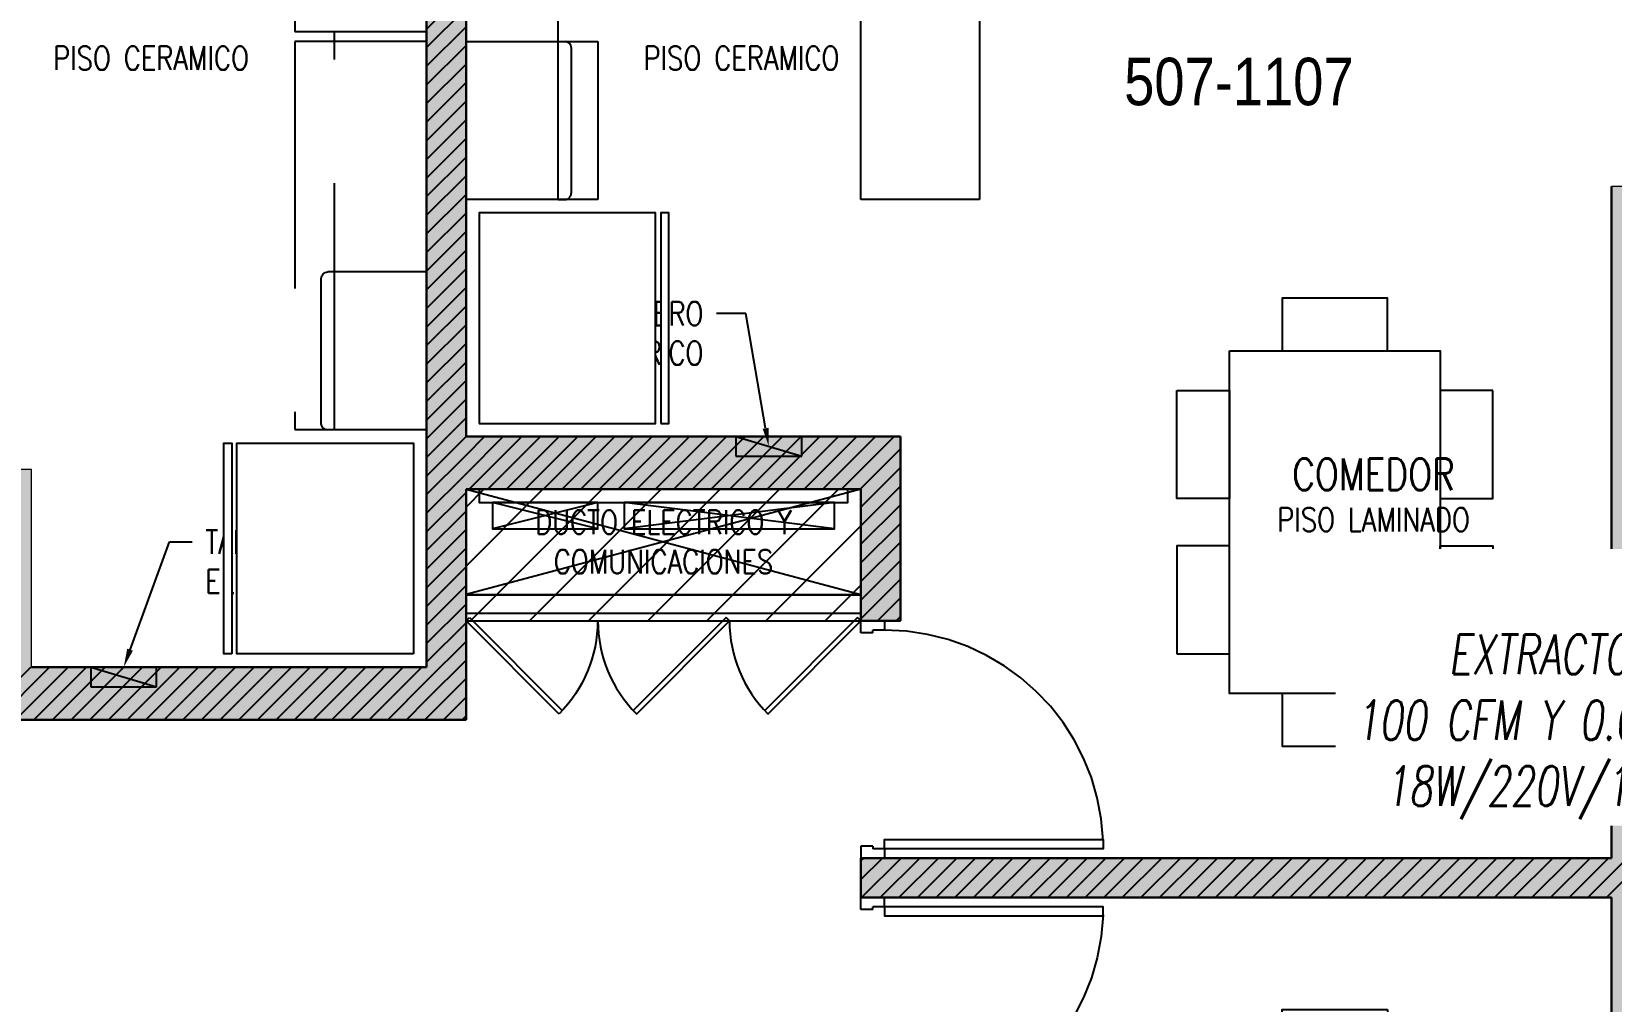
# Model space of a CAD drawing. Header units: millimetres. Extents: x 98 to 155, y -181 to 127.
# Drawn here: x 139.69 to 145.69, y 20.6 to 24.29 of the extents above; entities that cross this region are included whole.
import ezdxf
from ezdxf import colors
from ezdxf.entities.mleader import LeaderData, LeaderLine
from ezdxf.enums import TextEntityAlignment as Align
from ezdxf.math import Vec2, Vec3

# ---------------------------------------------------------------- set-up
doc = ezdxf.new("R2010")
doc.units = ezdxf.units.MM
doc.header["$LTSCALE"] = 15
doc.set_wipeout_variables(frame=1)
for name, pattern in [('HIDDEN', [0.375, 0.25, -0.125]), ('HIDDEN2', [0.1875, 0.125, -0.0625]), ('X-REF_DP_Arquitectura$0$HIDDEN', [0.375, 0.25, -0.125])]:
    doc.linetypes.add(name, pattern=pattern)
doc.layers.get('0').update_dxf_attribs({"color": 250})
for name, color, linetype in [('A-LINEAS', 250, 'Continuous'), ('A-MOBILIARIO', 250, 'Continuous'), ('A-MURO BAJO', 250, 'Continuous'), ('A-NUMERACIONDEP', 251, 'Continuous'), ('A-PROYECCIONES INT.', 250, 'HIDDEN2'), ('A-PUERTAS', 250, 'Continuous'), ('A-TEXTO-ACABADO PISO', 250, 'Continuous'), ('A_30_Equipamiento', 250, 'Continuous'), ('A_50_TextoAmbiente', 252, 'Continuous'), ('A_50_TextoIndicaciones', 250, 'Continuous'), ('A_50_Vigas', 250, 'X-REF_DP_Arquitectura$0$HIDDEN'), ('A_60_HatchEstructuras', 250, 'Continuous'), ('AREA MODIF', 250, 'Continuous'), ('L6 Linea fina', 141, 'Continuous'), ('MURO CF 60', 250, 'Continuous')]:
    doc.layers.add(name, color=color, linetype=linetype)
doc.layers.add('A-MUROS', color=252, linetype='Continuous', lineweight=30)
doc.layers.add('A_20_Estructuras', color=250, linetype='Continuous', lineweight=18)
doc.styles.add('JNV ING', font='romans.shx', dxfattribs={"width": 0.7, "oblique": 8, "height": 0.15})
doc.styles.add('R80', font='ARIALN.TTF', dxfattribs={"height": 2.03})
doc.styles.add('ROMANS', font='romans.shx', dxfattribs={"width": 0.8})
doc.styles.add('TXT_COTAS', font='romans.shx', dxfattribs={"width": 0.8})
pattern_1 = [(45, (128.67014, 20.47273), (-0.03535534, 0.03535534), [])]

# ---------------------------------------------------------------- blocks, each defined once
blk = doc.blocks.new('EF-TP')
at = {"layer": 'A_60_HatchEstructuras'}
h = blk.add_hatch(color=256, dxfattribs=at)
h.dxf.hatch_style = 1
h.paths.add_polyline_path([(40, -5.25), (38.35, -5.25), (38.35, -0.06), (38.2, -0.06), (38.2, -6.125), (36.7, -6.125), (36.7, -5.375), (36.55, -5.375), (36.55, -6.325), (38.35, -6.325), (38.35, -5.45), (39.85, -5.45), (39.85, -5.95), (40, -5.95)])
h.paths.add_polyline_path([(36.7, -0.15), (36.85, -0.15), (36.85, 0), (36.55, 0), (36.55, -3.225), (36.7, -3.225)])
h.paths.add_polyline_path([(40, 0), (39.7, 0), (39.7, -0.15), (39.85, -0.15), (39.85, -3.5), (40, -3.5)])
h = blk.add_hatch(color=256, dxfattribs=at)
h.dxf.hatch_style = 1
h.paths.add_polyline_path([(48.7, -2.8), (48.5, -2.8), (48.5, -2.9), (48.55, -2.9), (48.55, -6.85), (45.75, -6.85), (45.75, -6.25), (45.6, -6.25), (45.6, -6.85), (42.85, -6.85), (42.85, -4.3), (42.7, -4.3), (42.7, -6.85), (39.8499, -6.85), (39.8499, -7), (42.7, -7), (42.7, -9.55), (42.85, -9.55), (42.85, -7), (45.6, -7), (45.6, -7.6), (45.75, -7.6), (45.75, -7), (48.55, -7), (48.55, -10.95), (48.5, -10.95), (48.5, -11.05), (48.7, -11.05)])
h.paths.add_polyline_path([(45.75, -4.3), (43.6, -4.3), (43.6, -4.45), (44.05, -4.45), (44.05, -6.05), (44.25, -6.05), (44.25, -4.45), (45.6, -4.45), (45.6, -5.5), (45.75, -5.5)], flags=17)
h.paths.add_polyline_path([(45.75, -8.35), (45.6032, -8.35), (45.6, -8.35), (45.6, -9.4), (44.25, -9.4), (44.25, -7.8), (44.05, -7.8), (44.05, -9.4), (43.6, -9.4), (43.6, -9.55), (45.75, -9.55)], flags=17)
at = {"layer": 'A_20_Estructuras'}
blk.add_lwpolyline([(40, -5.25), (38.35, -5.25), (38.35, -0.06), (38.2, -0.06), (38.2, -6.125), (36.7, -6.125), (36.7, -5.375), (36.55, -5.375), (36.55, -6.325), (38.35, -6.325), (38.35, -5.45), (39.85, -5.45), (39.85, -5.95), (40, -5.95)], close=True, dxfattribs=at)
blk.add_lwpolyline([(42.85, -4.3), (42.7, -4.3), (42.7, -6.85), (39.8499, -6.85), (39.8499, -7), (42.7, -7), (42.7, -9.55), (42.85, -9.55)], dxfattribs=at)
at = {"layer": 'A_50_Vigas'}
blk.add_line((38.35, -5.85, 0), (39.85, -5.85, 0), dxfattribs=at)
blk = doc.blocks.new('_Dot')
at = {"color": 0, "linetype": 'ByBlock', "lineweight": -2}
blk.add_line((-0.5, 0), (-1, 0), dxfattribs=at)
at = {"color": 0, "linetype": 'ByBlock', "const_width": 0.5}
blk.add_lwpolyline([(-0.25, 0, 1), (0.25, 0, 1)], format="xyb", close=True, dxfattribs=at)
blk = doc.blocks.new('XREF_TORREC$0$BANDEJA')
at = {"color": 8}
for points in [[(39.75, 5.6), (39.75, 5.55), (41.15, 5.55), (41.15, 5.6), (39.75, 5.6)], [(40.2, 5.45), (40.2, 5.55), (39.8, 5.55), (39.8, 5.45), (40.2, 5.45), (39.8, 5.55), (40.2, 5.55), (39.8, 5.45)], [(41.1, 5.45), (41.1, 5.55), (40.3, 5.55), (40.3, 5.45), (41.1, 5.45), (40.3, 5.55), (41.1, 5.55), (40.3, 5.45)]]:
    blk.add_lwpolyline(points, dxfattribs=at)
blk = doc.blocks.new('TEXTO DUCTOS PT')
at = {"layer": 'A_50_TextoIndicaciones', "insert": (39.1, -5.65), "char_height": 0.09, "width": 1.073848, "attachment_point": 5, "style": 'ROMANS'}
blk.add_mtext('\\pxsm1,qc,t16;DUCTO ELECTRICO Y COMUNICACIONES', dxfattribs=at)
blk = doc.blocks.new('REFRI')
blk.add_wipeout([(0.4, 0), (-0.4, 0), (-0.4, -0.67), (0.4, -0.67)])
blk.add_wipeout([(-0.4, -0.69), (-0.4, -0.72), (0.4, -0.72), (0.4, -0.69)])
for points in [[(-0.4, 0), (-0.4, -0.67), (0.4, -0.67), (0.4, 0)], [(-0.4, -0.69), (-0.4, -0.72), (0.4, -0.72), (0.4, -0.69)]]:
    blk.add_lwpolyline(points, close=True)
blk = doc.blocks.new('*U145')
for p, q in [((0.01, 0.855), (0.01, 0.9)), ((0.1, 0.865), (0.1, 0.9)), ((0.055, 0.855), (0.01, 0.855)), ((0.1, 0.865), (0.055, 0.865)), ((0.055, 0.855), (0.055, 0.865)), ((0.055, 0.045), (0.01, 0.045)), ((0.01, 0.045), (0.01, 0)), ((0.055, 0.045), (0.055, 0.035)), ((0.1, 0.035), (0.055, 0.035)), ((0.1, 0.035), (0.1, 0))]:
    blk.add_line(p, q)
blk.add_lwpolyline([(0.93, 0.07), (0.93, 0.035), (0.1, 0.035), (0.1, 0.07)], close=True)
at = {"linetype": 'HIDDEN2'}
blk.add_arc((0.0995, 0.0339), 0.8311, 2.23015, 89.96723, dxfattribs=at)
blk = doc.blocks.new('A$Cb5611ba7')
for points in [[(0.15, 0.1735), (0.15, -0.0265), (0.56, -0.0265), (0.56, 0.1735)], [(1.15, 0.1735), (1.15, -0.0265), (0.74, -0.0265), (0.74, 0.1735)], [(0, -0.0265), (0, -0.8265), (1.3, -0.8265), (1.3, -0.0265)], [(0, -0.2265), (0, -0.6265), (-0.2, -0.6265), (-0.2, -0.2265)], [(1.5, -0.6265), (1.3, -0.6265), (1.3, -0.2265), (1.5, -0.2265)], [(0.15, -1.0265), (0.15, -0.8265), (0.56, -0.8265), (0.56, -1.0265)], [(1.15, -1.0265), (1.15, -0.8265), (0.74, -0.8265), (0.74, -1.0265)]]:
    blk.add_lwpolyline(points, close=True)
blk = doc.blocks.new('*U136')
at = {"linetype": 'HIDDEN', "ltscale": 0.2}
for p, q in [((0.3534, 0.3534), (0, 0)), ((0.0127, -0.0127), (0.3656, 0.3401)), ((0, 0), (0.0127, -0.0127))]:
    blk.add_line(p, q, dxfattribs=at)
blk.add_arc((0, 0), 0.4995, 0, 45, dxfattribs=at)
blk = doc.blocks.new('Tab.Electrico')
blk.add_hatch(color=256).paths.add_polyline_path([(0.075, 0), (0.075, 0.25), (0, 0)])
for p, q in [((0.075, 0.25), (0, 0)), ((0.075, 0.25), (0, 0.25)), ((0, 0.25), (0, 0)), ((0.075, 0), (0.075, 0.25)), ((0, 0), (0.075, 0))]:
    blk.add_line(p, q)
blk = doc.blocks.new('DPTO 65')
blk.add_line((-10, 3.25), (-9.975, 3.25))
blk.add_arc((-9.975, 3.225), 0.025, 0, 90)
at = {"layer": 'A-LINEAS'}
for p, q in [((-10.35, 1.55), (-8.85, 1.15)), ((-8.85, 1.55), (-10.35, 1.15))]:
    blk.add_line(p, q, dxfattribs=at)
at = {"layer": 'A-MURO BAJO'}
for p, q in [((-8.4, 3.65), (-8.4, 2.65)), ((-8.85, 2.65), (-8.85, 3.5)), ((-8.4, 2.65), (-8.85, 2.65)), ((-10.35, 1.15), (-8.85, 1.15))]:
    blk.add_line(p, q, dxfattribs=at)
at = {"layer": 'A-MUROS'}
for p, q in [((-10.35, 6.94), (-10.35, 1.75)), ((-6, 2.7), (-6, 0.15)), ((-10.35, 1.75), (-8.7, 1.75)), ((-8.7, 1.05), (-8.7, 1.75)), ((-10.35, 1.55), (-8.85, 1.55)), ((-10.35, 0.675, 0), (-10.35, 1.55)), ((-8.85, 1.05), (-8.85, 1.55)), ((-8.85, 1.05), (-8.7, 1.05)), ((-6, 0.15), (-8.8501, 0.15)), ((-8.8501, 0.15), (-8.8501, 0))]:
    blk.add_line(p, q, dxfattribs=at)
at = {"layer": 'A-PROYECCIONES INT.', "ltscale": 0.5}
for p, q in [((-10, 2.65), (-10, 5.15)), ((-9.95, 2.675), (-9.95, 3.225)), ((-10, 2.65), (-9.975, 2.65))]:
    blk.add_line(p, q, dxfattribs=at)
blk.add_lwpolyline([(-10.35, 3.25), (-9.85, 3.25), (-9.85, 2.65), (-10.35, 2.65)], dxfattribs=at)
blk.add_arc((-9.975, 2.675), 0.025, 270, 0, dxfattribs=at)
at = {"layer": 'A-PUERTAS'}
for p, q in [((-10.35, 1.08), (-8.85, 1.08)), ((-10.35, 1.05), (-8.85, 1.05))]:
    blk.add_line(p, q, dxfattribs=at)
at = {"rotation": 90}
blk.add_blockref('Tab.Electrico', (-9.075, 1.675), dxfattribs=at)
at = {"layer": 'A-MOBILIARIO', "xscale": -1.000000000000001, "rotation": 90}
blk.add_blockref('A$Cb5611ba7', (-7.4765, 2.075), dxfattribs=at)
at = {"layer": 'A-MOBILIARIO', "rotation": 359.9967044834248}
blk.add_blockref('*U145', (-8.8601, 0.15), dxfattribs=at)
at = {"layer": 'A-PROYECCIONES INT.', "ltscale": 0.25, "xscale": -1, "rotation": 180}
blk.add_blockref('*U136', (-10.35, 1.05), dxfattribs=at)
at = {"layer": 'A-PROYECCIONES INT.', "ltscale": 0.25, "rotation": 180}
for p in [(-9.3495, 1.05), (-8.85, 1.05)]:
    blk.add_blockref('*U136', p, dxfattribs=at)
at = {"layer": 'A_30_Equipamiento', "extrusion": (4.49068e-08, 3.60284e-08, 1), "rotation": 90}
blk.add_blockref('REFRI', (-10.3, 2.2, 0), dxfattribs=at)
blk = doc.blocks.new('DPTO 75.2')
blk.add_arc((-1.275, 1.675, 0), 0.025, 0, 90)
at = {"layer": 'A-MUROS'}
for p, q in [((-1.65, 6.265, 0), (-1.65, 0.2, 0)), ((-0.15, 0.2, 0), (-1.65, 0.2, 0)), ((0, 0, 0), (-1.8, 0, 0))]:
    blk.add_line(p, q, dxfattribs=at)
at = {"layer": 'A-PROYECCIONES INT.', "ltscale": 0.5}
for p, q in [((-1.3, 1.1, 0), (-1.3, 2.6125, 0)), ((-1.65, 1.7, 0), (-1.275, 1.7, 0)), ((-1.25, 1.125, 0), (-1.25, 1.675, 0)), ((-1.3, 1.1, 0), (-1.275, 1.1, 0))]:
    blk.add_line(p, q, dxfattribs=at)
at = {"layer": 'A-PROYECCIONES INT.', "ltscale": 0.5, "elevation": 0}
blk.add_lwpolyline([(-1.15, 3.2125), (-1.15, 2.6125), (-1.65, 2.6125), (-1.65, 3.2125)], close=True, dxfattribs=at)
blk.add_lwpolyline([(-1.65, 2.575), (-1.15, 2.575), (-1.15, 1.1025), (-1.65, 1.1025)], dxfattribs=at)
at = {"layer": 'A-PROYECCIONES INT.', "ltscale": 0.5}
blk.add_arc((-1.275, 1.125, 0), 0.025, 270, 0, dxfattribs=at)
at = {"xscale": -1, "rotation": 270}
blk.add_blockref('Tab.Electrico', (-0.625, 0.125, 0), dxfattribs=at)
at = {"layer": 'A_30_Equipamiento', "extrusion": (4.49068e-08, 3.60284e-08, 1), "rotation": 90}
blk.add_blockref('REFRI', (-1.6, 0.65, 0), dxfattribs=at)
blk = doc.blocks.new('Vent SSHH F1')
at = {"layer": 'L6 Linea fina'}
ml = blk.add_multileader_mtext('Standard', dxfattribs=at)
ml.set_content('{\\LEA-01}\\PEXTRACTOR AXIAL\\P100 CFM Y 0.05" C.A.\\P18W/220V/1F/60Hz', color=12, style='JNV ING')
ml.set_leader_properties(color=256, linetype='ByLayer', lineweight=-1)
ml.build(insert=Vec2(0, 0))
ml.multileader.update_dxf_attribs({"dogleg_length": 0.05, "arrow_head_size": 0.15})
ctx = ml.context
ctx.base_point, ctx.char_height, ctx.arrow_head_size, ctx.landing_gap_size, ctx.plane_origin = Vec3(39.7084, -1.4018), 0.15, 0.15, 0.07, Vec3(42.1156, -2.0043)
ctx.text_align_type = 2
notes = []
notes.append((ctx, [(0, (1, 1, 0), (41.6724, -1.4018), (-1, 0), 0.05, [(0, [(42.1246, -1.6921)], 0, [])])]))
ctx.mtext.insert, ctx.mtext.alignment, ctx.mtext.flow_direction = Vec3(41.5524, -1.3018), 3, 5
ctx.mtext.has_bg_fill, ctx.mtext.bg_color, ctx.mtext.bg_scale_factor, ctx.mtext.bg_transparency, ctx.mtext.use_window_bg_color = 1, -1027028792, 1.5, 0, 1
for ctx, leaders in notes:
    for number, flags, end, landing, length, lines in leaders:
        leader = LeaderData()
        leader.index, (leader.has_last_leader_line, leader.has_dogleg_vector, leader.attachment_direction) = number, flags
        leader.last_leader_point, leader.dogleg_vector, leader.dogleg_length = Vec3(end), Vec3(landing), length
        for number, points, colour, breaks in lines:
            line = LeaderLine()
            line.index, line.vertices, line.color, line.breaks = number, Vec3.list(points), colors.encode_raw_color(colour), breaks
            leader.lines.append(line)
        ctx.leaders.append(leader)

msp = doc.modelspace()

# ---------------------------------------------------------------- hatches: boundary and pattern name
at = {"layer": 'AREA MODIF'}
h = msp.add_hatch(dxfattribs=at)
h.set_pattern_fill('ANSI31', color=256, scale=0.05, style=0)
h.set_pattern_definition([(45, (132.49006, 16.99812), (-0.1122532, 0.1122532), [])])
h.paths.add_polyline_path([(141.3401, 22.5481), (142.84, 22.5481), (142.8399, 22.048), (141.3402, 22.0481)])
at = {"layer": 'MURO CF 60'}
h = msp.add_hatch(dxfattribs=at)
h.set_pattern_fill('_USER', color=256, scale=0.05, angle=45, pattern_type=0)
h.set_pattern_definition(pattern_1)
h.paths.add_polyline_path([(141.1901, 27.938), (141.3401, 27.938), (141.3401, 21.673), (141.1901, 21.673)])
h = msp.add_hatch(dxfattribs=at)
h.set_pattern_fill('_USER', color=256, scale=0.05, angle=45, pattern_type=0)
h.set_pattern_definition(pattern_1)
h.paths.add_polyline_path([(141.3401, 22.748), (142.9901, 22.748), (142.9901, 22.548), (141.3401, 22.548)])
h = msp.add_hatch(dxfattribs=at)
h.set_pattern_fill('_USER', color=256, scale=0.05, angle=45, pattern_type=0)
h.set_pattern_definition(pattern_1)
h.paths.add_polyline_path([(142.9901, 22.548), (142.8401, 22.548), (142.8401, 22.048), (142.9901, 22.048)])
h = msp.add_hatch(dxfattribs=at)
h.set_pattern_fill('_USER', color=256, scale=0.05, angle=45, pattern_type=0)
h.set_pattern_definition(pattern_1)
h.paths.add_polyline_path([(139.5401, 21.673), (141.1901, 21.673), (141.1901, 21.873), (139.5401, 21.873)])
h = msp.add_hatch(dxfattribs=at)
h.set_pattern_fill('_USER', color=256, scale=0.05, angle=45, pattern_type=0)
h.set_pattern_definition(pattern_1)
h.paths.add_polyline_path([(142.8401, 21.148), (151.6901, 21.148), (151.6901, 20.998), (142.8401, 20.998)])

# ---------------------------------------------------------------- block references
for name, p in [('EF-TP', (102.9901, 27.9977)), ('XREF_TORREC$0$BANDEJA', (101.6401, 16.948))]:
    msp.add_blockref(name, p)
at = {"layer": 'A_50_TextoIndicaciones'}
msp.add_blockref('TEXTO DUCTOS PT', (102.9901, 27.998), dxfattribs=at)

# ---------------------------------------------------------------- texts
at = {"layer": 'A-TEXTO-ACABADO PISO', "char_height": 0.09, "attachment_point": 2, "style": 'ROMANS'}
for s, insert in [('PISO CERAMICO', (140.1439, 24.23)), ('PISO CERAMICO', (142.3864, 24.23)), ('PISO LAMINADO', (144.7869, 22.478))]:
    msp.add_mtext_dynamic_manual_height_columns(s, width=1.20225, gutter_width=12.5, heights=[0], dxfattribs=dict(at, insert=insert))
at = {"layer": 'A_50_TextoAmbiente', "style": 'ROMANS', "width": 0.8}
msp.add_text('COMEDOR', height=0.12, dxfattribs=at).set_placement((144.7869, 22.5446), align=Align.CENTER)

# ---------------------------------------------------------------- leaders
at = {"layer": 'A-NUMERACIONDEP'}
ml = msp.add_multileader_mtext('Standard', dxfattribs=at)
ml.set_content('507-1107', color=256, style='R80')
ml.set_leader_properties(color=256)
ml.set_arrow_properties(name='DOT')
ml.build(insert=Vec2(0, 0))
ml.multileader.update_dxf_attribs({"leader_type": 0, "has_text_frame": 1, "text_left_attachment_type": 2, "text_right_attachment_type": 2, "dogleg_length": 0.36, "arrow_head_size": 0.06, "scale": 0.06})
ctx = ml.context
ctx.base_point, ctx.scale, ctx.char_height, ctx.arrow_head_size, ctx.landing_gap_size, ctx.plane_origin = Vec3(143.7886, 24.0942), 0.06, 0.18, 0.06, 0.06, Vec3(142.9988, 24.0898)
ctx.left_attachment, ctx.right_attachment, ctx.text_align_type = 2, 2, 1
notes = []
notes.append((ctx, [(0, (1, 1, 0), (144.8536, 24.0942), (-1, 0), 0.0917, [(0, [(145.1401, 24.4431)], 0, [])])]))
ctx.mtext.insert, ctx.mtext.width, ctx.mtext.alignment, ctx.mtext.flow_direction = Vec3(144.2753, 24.1861), 0.461923, 2, 5
at = {"layer": 'A_50_TextoIndicaciones'}
ml = msp.add_multileader_mtext('Standard', dxfattribs=at)
ml.set_content('\\pxsm1,t16;TABLERO ELECTRICO', color=256, style='TXT_COTAS')
ml.set_leader_properties(color=256)
ml.build(insert=Vec2(0, 0))
ml.multileader.update_dxf_attribs({"dogleg_length": 0.05, "arrow_head_size": 0.07})
ctx = ml.context
ctx.base_point, ctx.char_height, ctx.arrow_head_size, ctx.landing_gap_size, ctx.plane_origin = Vec3(141.6534, 23.2151), 0.09, 0.07, 0.05, Vec3(142.6809, 22.798)
ctx.text_align_type = 2
notes.append((ctx, [(0, (1, 1, 0), (142.4022, 23.2151), (-1, 0), 0.1105, [(0, [(142.4901, 22.7105)], 0, [])])]))
ctx.mtext.insert, ctx.mtext.width, ctx.mtext.defined_height, ctx.mtext.alignment, ctx.mtext.flow_direction = Vec3(142.2417, 23.2601), 0.665701, 0.3008, 3, 5
ml = msp.add_multileader_mtext('Standard', dxfattribs=at)
ml.set_content('\\pxsm1,t16;TABLERO ELECTRICO', color=256, style='TXT_COTAS')
ml.set_leader_properties(color=256)
ml.build(insert=Vec2(0, 0))
ml.multileader.update_dxf_attribs({"dogleg_length": 0.05, "arrow_head_size": 0.07})
ctx = ml.context
ctx.base_point, ctx.char_height, ctx.arrow_head_size, ctx.landing_gap_size, ctx.plane_origin = Vec3(140.2999, 22.3479), 0.09, 0.07, 0.05, Vec3(139.8537, 21.9308)
notes.append((ctx, [(0, (1, 1, 0), (140.2134, 22.3479), (1, 0), 0.0865, [(0, [(140.0401, 21.873)], 0, [])])]))
ctx.mtext.insert, ctx.mtext.width, ctx.mtext.defined_height, ctx.mtext.flow_direction = Vec3(140.3499, 22.3929), 0.665701, 0.3008, 5
for ctx, leaders in notes:
    for number, flags, end, landing, length, lines in leaders:
        leader = LeaderData()
        leader.index, (leader.has_last_leader_line, leader.has_dogleg_vector, leader.attachment_direction) = number, flags
        leader.last_leader_point, leader.dogleg_vector, leader.dogleg_length = Vec3(end), Vec3(landing), length
        for number, points, colour, breaks in lines:
            line = LeaderLine()
            line.index, line.vertices, line.color, line.breaks = number, Vec3.list(points), colors.encode_raw_color(colour), breaks
            leader.lines.append(line)
        ctx.leaders.append(leader)

# ---------------------------------------------------------------- next in the draw order: block references
msp.add_blockref('DPTO 65', (151.6901, 20.998))

# ---------------------------------------------------------------- next in the draw order: block references
at = {"xscale": -1}
msp.add_blockref('DPTO 75.2', (139.5401, 21.673, 0), dxfattribs=at)
at = {"xscale": -1, "rotation": 180}
msp.add_blockref('DPTO 65', (151.6901, 21.148), dxfattribs=at)

# ---------------------------------------------------------------- next in the draw order: block references
at = {"layer": 'L6 Linea fina'}
msp.add_blockref('Vent SSHH F1', (104.7401, 23.548), dxfattribs=at)

doc.saveas('drawing.dxf')
